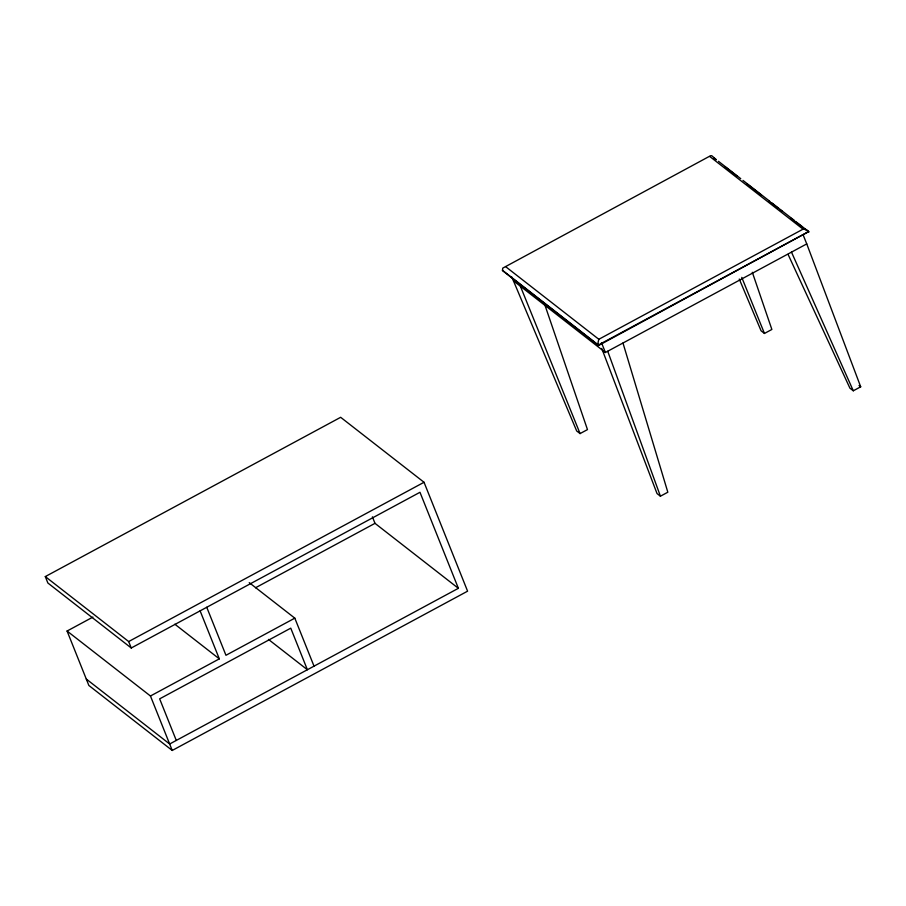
<?xml version="1.0" encoding="UTF-8"?>
<svg xmlns="http://www.w3.org/2000/svg" width="906" height="906" viewBox="0 0 906 906"><rect width="100%" height="100%" fill="white"/><g stroke="black" fill="none" stroke-linecap="round" stroke-linejoin="round"><path stroke-width="1.36" d="M598.832 339.286L598.062 342.445L598.572 345.503L808.673 231.608L806.227 229.637L803.022 229.173L598.832 339.286L505.571 266.602L502.717 268.142L502.524 270.645L598.572 345.503M505.571 266.602L710.576 155.719L711.72 155.696L716.238 159.581M86.285 679.036L169.66 744.007L458.379 588.311L419.976 492.286L131.257 647.994L47.871 583.011L45.3 576.578L340.656 417.304L424.031 482.275L467.587 591.176L172.231 750.451L88.856 685.468L67.078 631.029L92.899 617.099M511.969 277.157L513.442 280.826L605.401 352.491L806.748 243.907L803.328 235.356M45.3 576.578L128.675 641.55L424.031 482.275M255.526 587.768L374.993 523.34L458.379 588.311M739.273 279.048L761.085 330.815L764.46 333.453L771.867 329.456L752.32 272.287M513.442 280.826L576.68 430.962L580.067 433.589L587.473 429.603L544.755 304.62M67.078 631.029L150.453 696.001L219.32 658.866L200.113 610.859M314.02 666.159L294.812 618.152L225.956 655.287L206.749 607.28M788.05 254.359L849.919 388.164L853.293 390.792L860.7 386.805L806.748 243.907M601.754 348.448L657.031 493.566L660.417 496.205L667.824 492.218L622.977 343.012M718.469 161.313L740.746 178.675M742.965 180.407L769.692 201.234M771.923 202.978L794.2 220.328M796.419 222.072L808.673 231.608L598.379 345.016L502.332 270.169M713.917 158.097L716.125 159.818M724.959 166.704L737.099 176.172M747.042 183.918L761.391 195.096M769.115 201.121L777.948 208.006M780.157 209.728L782.365 211.449M791.198 218.323L802.24 226.93M804.449 228.652L808.865 232.095M709.76 156.489L803.022 229.173M859.013 385.492L860.7 386.805M249.229 582.637L294.812 618.152M268.47 639.421L307.383 669.738L290.758 628.164L159.66 698.854L176.285 740.428M174.847 624.211L219.32 658.866M791.493 252.14L853.293 390.792M741.765 277.383L764.46 333.453M520.406 286.251L580.067 433.589M601.493 342.717L605.401 352.491M372.4 516.85L374.993 523.34M128.675 641.55L131.257 647.994M150.453 696.001L172.231 750.451M607.722 351.245L660.417 496.205"/></g></svg>
